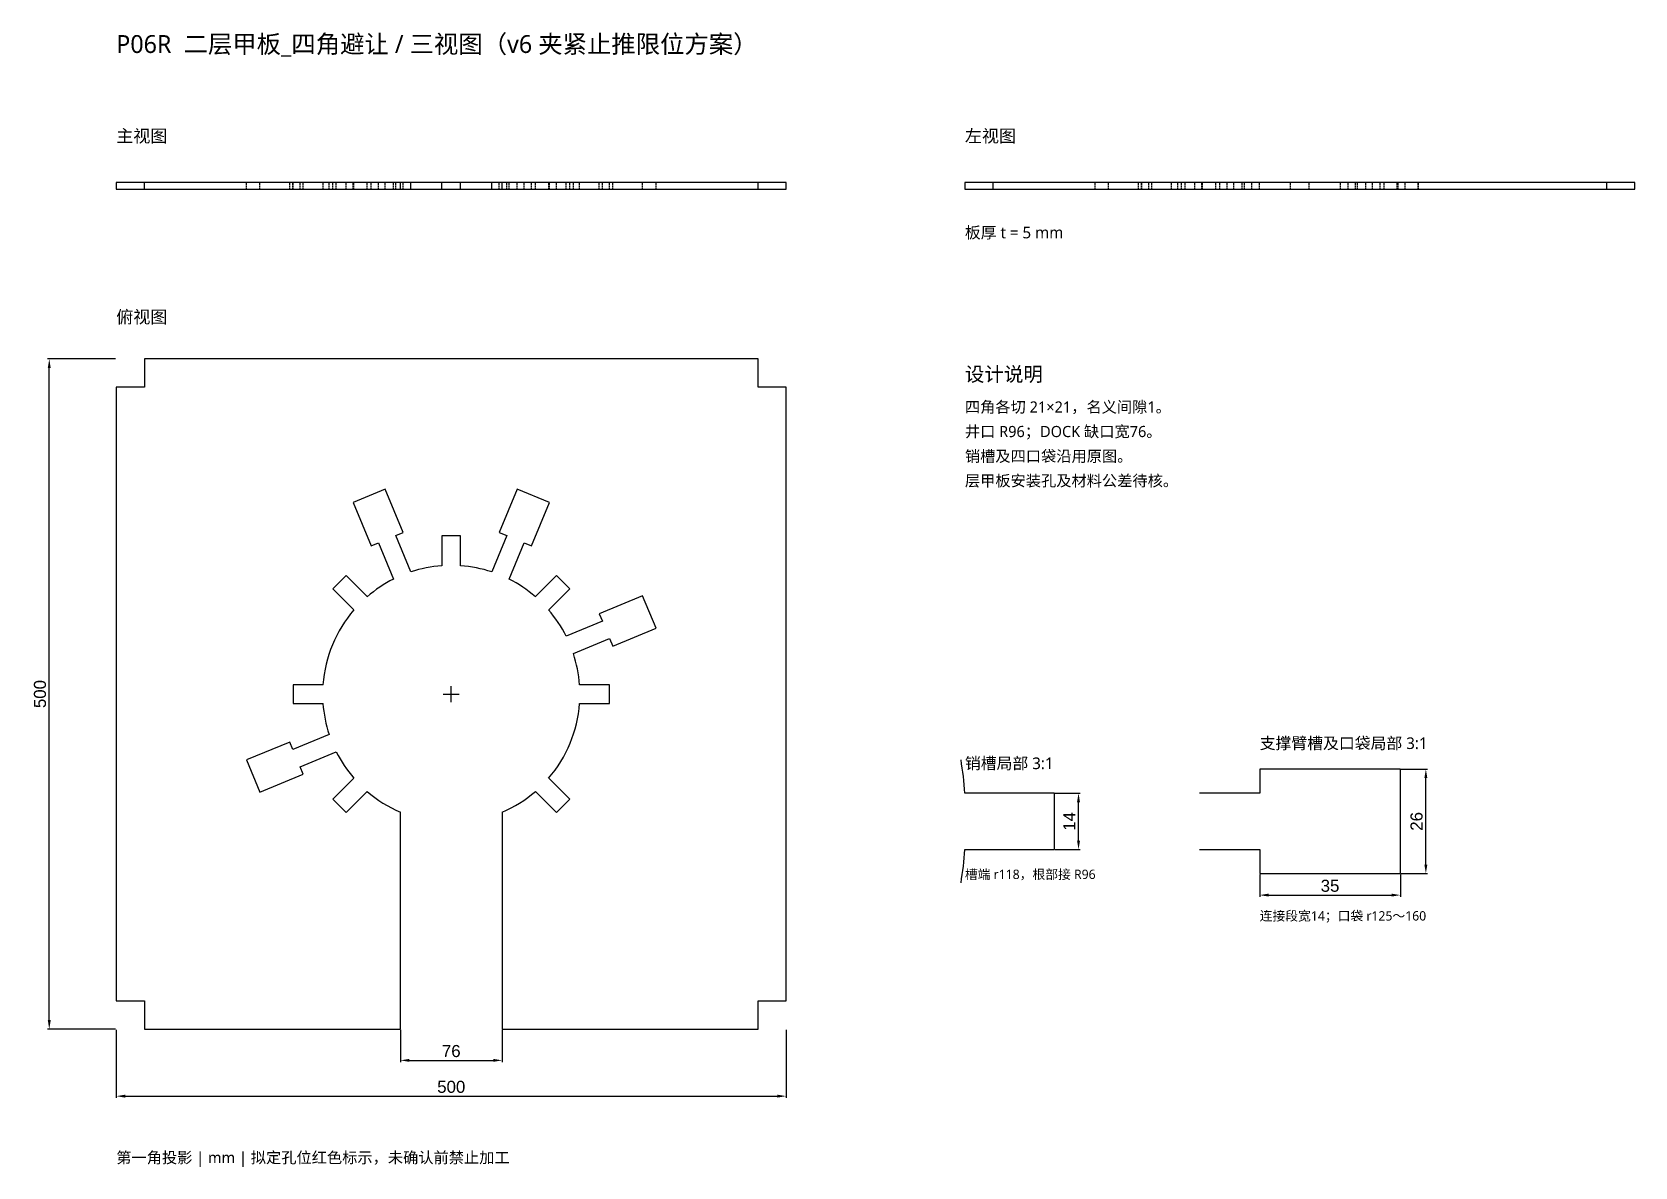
# Model space of a CAD drawing. Header units: millimetres. Extents: x 87 to 1283, y 47 to 894.
import ezdxf

# ---------------------------------------------------------------- set-up
doc = ezdxf.new("R2010")
doc.units = ezdxf.units.MM
doc.linetypes.add('HIDDEN2', pattern=[4.7625, 3.175, -1.5875])
for name, color, linetype in [('CENTER', 4, 'Continuous'), ('DETAIL', 7, 'Continuous'), ('DIMENSIONS', 3, 'Continuous'), ('HIDDEN', 8, 'HIDDEN2'), ('NOTES', 7, 'Continuous'), ('OUTLINE', 7, 'Continuous')]:
    doc.layers.add(name, color=color, linetype=linetype)
doc.styles.add('CN_NOTES', font='Microsoft YaHei.ttf')
doc.styles.get("Standard").update_dxf_attribs({"font": 'arial.ttf'})
doc.dimstyles.new('ISO-25', dxfattribs={"dimtxt": 2.5, "dimasz": 2.5, "dimexe": 1.25, "dimexo": 0.625, "dimtad": 1, "dimtxsty": 'Standard', "dimcen": 2.5, "dimadec": 0, "dimazin": 0, "dimtfac": 1, "dimtmove": 0, "dimatfit": 3, "dimfxl": 1, "dimarcsym": 0})

# ---------------------------------------------------------------- blocks, each defined once
blk = doc.blocks.new('*D1')
at = {"layer": 'Defpoints', "color": 0, "transparency": 16777216}
for p in [(150, 150), (650, 150), (650, 100)]:
    blk.add_point(p, dxfattribs=at)
at = {"layer": 'DIMENSIONS', "color": 0, "lineweight": -2, "transparency": 16777216}
for p, q in [((150, 149.4), (150, 98.8)), ((650, 149.4), (650, 98.8)), ((156.7, 100), (643.3, 100))]:
    blk.add_line(p, q, dxfattribs=at)
at = {"layer": 'DIMENSIONS', "color": 0, "transparency": 16777216}
for points in [[(156.7, 101.1), (156.7, 98.9), (150, 100)], [(643.3, 101.1), (643.3, 98.9), (650, 100)]]:
    blk.add_solid(points, dxfattribs=at)
at = {"layer": 'DIMENSIONS', "color": 0, "transparency": 16777216, "insert": (400, 106.9), "char_height": 9, "attachment_point": 5}
blk.add_mtext('500', dxfattribs=at)
blk = doc.blocks.new('*D2')
at = {"layer": 'Defpoints', "color": 0, "transparency": 16777216}
for p in [(100, 650), (150, 650), (150, 150)]:
    blk.add_point(p, dxfattribs=at)
at = {"layer": 'DIMENSIONS', "color": 0, "lineweight": -2, "transparency": 16777216}
for p, q in [((149.4, 650), (98.8, 650)), ((100, 156.7), (100, 643.3)), ((149.4, 150), (98.8, 150))]:
    blk.add_line(p, q, dxfattribs=at)
at = {"layer": 'DIMENSIONS', "color": 0, "transparency": 16777216}
for points in [[(98.9, 643.3), (101.1, 643.3), (100, 650)], [(98.9, 156.7), (101.1, 156.7), (100, 150)]]:
    blk.add_solid(points, dxfattribs=at)
at = {"layer": 'DIMENSIONS', "color": 0, "transparency": 16777216, "insert": (93.1, 400), "char_height": 9, "attachment_point": 5, "rotation": 90}
blk.add_mtext('500', dxfattribs=at)
blk = doc.blocks.new('*D3')
at = {"layer": 'Defpoints', "color": 0, "transparency": 16777216}
for p in [(850.1, 326), (868.1, 326), (850.1, 284)]:
    blk.add_point(p, dxfattribs=at)
at = {"layer": 'DIMENSIONS', "color": 0, "lineweight": -2, "transparency": 16777216}
for p, q in [((850.7, 326), (869.3, 326)), ((868.1, 290.7), (868.1, 319.3)), ((850.7, 284), (869.3, 284))]:
    blk.add_line(p, q, dxfattribs=at)
at = {"layer": 'DIMENSIONS', "color": 0, "transparency": 16777216}
for points in [[(867, 319.3), (869.2, 319.3), (868.1, 326)], [(867, 290.7), (869.2, 290.7), (868.1, 284)]]:
    blk.add_solid(points, dxfattribs=at)
at = {"layer": 'DIMENSIONS', "color": 0, "transparency": 16777216, "insert": (861.2, 305), "char_height": 9, "attachment_point": 5, "rotation": 90}
blk.add_mtext('14', dxfattribs=at)
blk = doc.blocks.new('*D4')
at = {"layer": 'Defpoints', "color": 0, "transparency": 16777216}
for p in [(1108.3, 344), (1127.3, 344), (1108.3, 266)]:
    blk.add_point(p, dxfattribs=at)
at = {"layer": 'DIMENSIONS', "color": 0, "lineweight": -2, "transparency": 16777216}
for p, q in [((1109, 344), (1128.6, 344)), ((1127.3, 272.7), (1127.3, 337.3)), ((1109, 266), (1128.6, 266))]:
    blk.add_line(p, q, dxfattribs=at)
at = {"layer": 'DIMENSIONS', "color": 0, "transparency": 16777216}
for points in [[(1126.2, 337.3), (1128.4, 337.3), (1127.3, 344)], [(1126.2, 272.7), (1128.4, 272.7), (1127.3, 266)]]:
    blk.add_solid(points, dxfattribs=at)
at = {"layer": 'DIMENSIONS', "color": 0, "transparency": 16777216, "insert": (1120.4, 305), "char_height": 9, "attachment_point": 5, "rotation": 90}
blk.add_mtext('26', dxfattribs=at)
blk = doc.blocks.new('*D5')
at = {"layer": 'Defpoints', "color": 0, "transparency": 16777216}
for p in [(1003.3, 266), (1108.3, 266), (1108.3, 250)]:
    blk.add_point(p, dxfattribs=at)
at = {"layer": 'DIMENSIONS', "color": 0, "lineweight": -2, "transparency": 16777216}
for p, q in [((1003.3, 265.4), (1003.3, 248.8)), ((1108.3, 265.4), (1108.3, 248.8)), ((1010, 250), (1101.7, 250))]:
    blk.add_line(p, q, dxfattribs=at)
at = {"layer": 'DIMENSIONS', "color": 0, "transparency": 16777216}
for points in [[(1010, 251.1), (1010, 248.9), (1003.3, 250)], [(1101.7, 251.1), (1101.7, 248.9), (1108.3, 250)]]:
    blk.add_solid(points, dxfattribs=at)
at = {"layer": 'DIMENSIONS', "color": 0, "transparency": 16777216, "insert": (1055.8, 256.9), "char_height": 9, "attachment_point": 5}
blk.add_mtext('35', dxfattribs=at)
blk = doc.blocks.new('*D6')
at = {"layer": 'Defpoints', "color": 0, "transparency": 16777216}
for p in [(362, 150), (438, 150), (438, 126.7)]:
    blk.add_point(p, dxfattribs=at)
at = {"layer": 'DIMENSIONS', "color": 0, "lineweight": -2, "transparency": 16777216}
for p, q in [((362, 149.4), (362, 125.4)), ((438, 149.4), (438, 125.4)), ((368.7, 126.7), (431.3, 126.7))]:
    blk.add_line(p, q, dxfattribs=at)
at = {"layer": 'DIMENSIONS', "color": 0, "transparency": 16777216}
for points in [[(368.7, 127.8), (368.7, 125.6), (362, 126.7)], [(431.3, 127.8), (431.3, 125.6), (438, 126.7)]]:
    blk.add_solid(points, dxfattribs=at)
at = {"layer": 'DIMENSIONS', "color": 0, "transparency": 16777216, "insert": (400, 133.6), "char_height": 9, "attachment_point": 5}
blk.add_mtext('76', dxfattribs=at)

msp = doc.modelspace()

# ---------------------------------------------------------------- linework, layer by layer
at = {"layer": 'CENTER'}
for p, q in [((394, 400), (406, 400)), ((400, 394), (400, 406))]:
    msp.add_line(p, q, dxfattribs=at)
at = {"layer": 'DETAIL'}
for p, q in [((1108.3, 344), (1003.3, 344)), ((1003.3, 344), (1003.3, 326)), ((1108.3, 266), (1108.3, 344)), ((850.1, 326), (783.3, 326)), ((850.1, 284), (850.1, 326)), ((1003.3, 326), (958.3, 326)), ((783.3, 284), (850.1, 284)), ((958.3, 284), (1003.3, 284)), ((1003.3, 284), (1003.3, 266)), ((1003.3, 266), (1108.3, 266))]:
    msp.add_line(p, q, dxfattribs=at)
for start, end in [(4.1815, 9.1815), (350.8185, 355.8185)]:
    msp.add_arc((496.1, 305), 288, start, end, dxfattribs=at)
at = {"layer": 'HIDDEN', "ltscale": 0.35}
for p, q in [((247.2, 776.7), (247.2, 781.7)), ((257.2, 776.7), (257.2, 781.7)), ((279.5, 776.7), (279.5, 781.7)), ((281.8, 776.7), (281.8, 781.7)), ((282, 776.7), (282, 781.7)), ((287.2, 776.7), (287.2, 781.7)), ((289.5, 776.7), (289.5, 781.7)), ((304.3, 776.7), (304.3, 781.7)), ((308.9, 776.7), (308.9, 781.7)), ((311.6, 776.7), (311.6, 781.7)), ((314.2, 776.7), (314.2, 781.7)), ((321.5, 776.7), (321.5, 781.7)), ((326.8, 776.7), (326.8, 781.7)), ((327.3, 776.7), (327.3, 781.7)), ((337.2, 776.7), (337.2, 781.7)), ((340.2, 776.7), (340.2, 781.7)), ((345.7, 776.7), (345.7, 781.7)), ((350.8, 776.7), (350.8, 781.7)), ((356.9, 776.7), (356.9, 781.7)), ((358.6, 776.7), (358.6, 781.7)), ((364.2, 776.7), (364.2, 781.7)), ((435.8, 776.7), (435.8, 781.7)), ((441.4, 776.7), (441.4, 781.7)), ((443.1, 776.7), (443.1, 781.7)), ((449.2, 776.7), (449.2, 781.7)), ((454.3, 776.7), (454.3, 781.7)), ((459.8, 776.7), (459.8, 781.7)), ((462.8, 776.7), (462.8, 781.7)), ((472.7, 776.7), (472.7, 781.7)), ((473.2, 776.7), (473.2, 781.7)), ((478.5, 776.7), (478.5, 781.7)), ((485.8, 776.7), (485.8, 781.7)), ((488.4, 776.7), (488.4, 781.7)), ((491.1, 776.7), (491.1, 781.7)), ((495.7, 776.7), (495.7, 781.7)), ((510.5, 776.7), (510.5, 781.7)), ((512.8, 776.7), (512.8, 781.7)), ((518, 776.7), (518, 781.7)), ((518.2, 776.7), (518.2, 781.7)), ((520.5, 776.7), (520.5, 781.7)), ((542.8, 776.7), (542.8, 781.7)), ((552.8, 776.7), (552.8, 781.7)), ((880.5, 776.7), (880.5, 781.7)), ((890.5, 776.7), (890.5, 781.7)), ((912.9, 776.7), (912.9, 781.7)), ((915.2, 776.7), (915.2, 781.7)), ((915.3, 776.7), (915.3, 781.7)), ((920.5, 776.7), (920.5, 781.7)), ((922.8, 776.7), (922.8, 781.7)), ((937.6, 776.7), (937.6, 781.7)), ((942.2, 776.7), (942.2, 781.7)), ((944.9, 776.7), (944.9, 781.7)), ((947.6, 776.7), (947.6, 781.7)), ((954.8, 776.7), (954.8, 781.7)), ((960.1, 776.7), (960.1, 781.7)), ((960.7, 776.7), (960.7, 781.7)), ((970.6, 776.7), (970.6, 781.7)), ((973.5, 776.7), (973.5, 781.7)), ((979, 776.7), (979, 781.7)), ((984.1, 776.7), (984.1, 781.7)), ((990.2, 776.7), (990.2, 781.7)), ((992, 776.7), (992, 781.7)), ((997.5, 776.7), (997.5, 781.7)), ((1003.2, 776.7), (1003.2, 781.7)), ((1026.3, 776.7), (1026.3, 781.7)), ((1040.3, 776.7), (1040.3, 781.7)), ((1063.5, 776.7), (1063.5, 781.7)), ((1069.2, 776.7), (1069.2, 781.7)), ((1074.7, 776.7), (1074.7, 781.7)), ((1076.4, 776.7), (1076.4, 781.7)), ((1082.6, 776.7), (1082.6, 781.7)), ((1087.6, 776.7), (1087.6, 781.7)), ((1093.2, 776.7), (1093.2, 781.7)), ((1096.1, 776.7), (1096.1, 781.7)), ((1106, 776.7), (1106, 781.7)), ((1106.6, 776.7), (1106.6, 781.7)), ((1111.8, 776.7), (1111.8, 781.7)), ((1121.5, 776.7), (1121.5, 781.7)), ((1121.7, 776.7), (1121.7, 781.7))]:
    msp.add_line(p, q, dxfattribs=at)
at = {"layer": 'OUTLINE'}
for p, q in [((650, 781.7), (150, 781.7)), ((150, 781.7), (150, 776.7)), ((171, 776.7), (171, 781.7)), ((362, 776.7), (362, 781.7)), ((369.8, 776.7), (369.8, 781.7)), ((393, 776.7), (393, 781.7)), ((407, 776.7), (407, 781.7)), ((430.2, 776.7), (430.2, 781.7)), ((438, 776.7), (438, 781.7)), ((629, 776.7), (629, 781.7)), ((650, 776.7), (650, 781.7)), ((1283.3, 781.7), (783.3, 781.7)), ((783.3, 781.7), (783.3, 776.7)), ((804.3, 776.7), (804.3, 781.7)), ((1262.3, 776.7), (1262.3, 781.7)), ((1283.3, 776.7), (1283.3, 781.7)), ((150, 776.7), (650, 776.7)), ((783.3, 776.7), (1283.3, 776.7)), ((629, 650), (171, 650)), ((171, 650), (171, 629)), ((629, 629), (629, 650)), ((171, 629), (150, 629)), ((150, 629), (150, 171)), ((650, 629), (629, 629)), ((650, 171), (650, 629)), ((350.8, 552.8), (326.8, 542.8)), ((364.2, 520.5), (350.8, 552.8)), ((449.2, 552.8), (435.8, 520.5)), ((473.2, 542.8), (449.2, 552.8)), ((326.8, 542.8), (340.2, 510.5)), ((459.8, 510.5), (473.2, 542.8)), ((358.6, 518.2), (364.2, 520.5)), ((369.8, 491.1), (358.6, 518.2)), ((407, 518), (393, 518)), ((393, 518), (393, 495.7)), ((407, 495.7), (407, 518)), ((441.4, 518.2), (430.2, 491.1)), ((435.8, 520.5), (441.4, 518.2)), ((340.2, 510.5), (345.7, 512.8)), ((345.7, 512.8), (356.9, 485.8)), ((443.1, 485.8), (454.3, 512.8)), ((454.3, 512.8), (459.8, 510.5)), ((321.5, 488.4), (311.6, 478.5)), ((311.6, 478.5), (327.3, 462.8)), ((337.2, 472.7), (321.5, 488.4)), ((478.5, 488.4), (462.8, 472.7)), ((472.7, 462.8), (488.4, 478.5)), ((488.4, 478.5), (478.5, 488.4)), ((542.8, 473.2), (510.5, 459.8)), ((552.8, 449.2), (542.8, 473.2)), ((510.5, 459.8), (512.8, 454.3)), ((512.8, 454.3), (485.8, 443.1)), ((520.5, 435.8), (552.8, 449.2)), ((491.1, 430.2), (518.2, 441.4)), ((518.2, 441.4), (520.5, 435.8)), ((304.3, 407), (282, 407)), ((282, 407), (282, 393)), ((518, 407), (495.7, 407)), ((518, 393), (518, 407)), ((282, 393), (304.3, 393)), ((495.7, 393), (518, 393)), ((279.5, 364.2), (247.2, 350.8)), ((281.8, 358.6), (279.5, 364.2)), ((308.9, 369.8), (281.8, 358.6)), ((247.2, 350.8), (257.2, 326.8)), ((287.2, 345.7), (314.2, 356.9)), ((257.2, 326.8), (289.5, 340.2)), ((289.5, 340.2), (287.2, 345.7)), ((327.3, 337.2), (311.6, 321.5)), ((488.4, 321.5), (472.7, 337.2)), ((321.5, 311.6), (337.2, 327.3)), ((462.8, 327.3), (478.5, 311.6)), ((311.6, 321.5), (321.5, 311.6)), ((362, 150), (362, 311.8)), ((438, 311.8), (438, 150)), ((478.5, 311.6), (488.4, 321.5)), ((150, 171), (171, 171)), ((171, 171), (171, 150)), ((629, 150), (629, 171)), ((629, 171), (650, 171)), ((171, 150), (362, 150)), ((438, 150), (629, 150))]:
    msp.add_line(p, q, dxfattribs=at)
for start, end in [(94.1815, 108.3185), (71.6815, 85.8185), (116.6815, 130.8185), (49.1815, 63.3185), (139.1815, 175.8185), (26.6815, 40.8185), (4.1815, 18.3185), (184.1815, 198.3185), (319.1815, 355.8185), (206.6815, 220.8185), (229.1815, 246.682), (293.318, 310.8185)]:
    msp.add_arc((400, 400), 96, start, end, dxfattribs=at)

# ---------------------------------------------------------------- texts
at = {"layer": 'NOTES', "style": 'CN_NOTES'}
for s, height, p in [('P06R  二层甲板_四角避让 / 三视图（v6 夹紧止推限位方案）', 13.333, (150, 878.3)), ('主视图', 9.33, (150, 811.7)), ('左视图', 9.33, (783.3, 811.7)), ('板厚 t = 5 mm', 8.667, (783.3, 740)), ('俯视图', 9.33, (150, 676.7)), ('设计说明', 10.67, (783.3, 633.3)), ('四角各切 21×21，名义间隙1。', 8.333, (783.3, 610)), ('井口 R96；DOCK 缺口宽76。', 8.333, (783.3, 591.7)), ('销槽及四口袋沿用原图。', 8.333, (783.3, 573.3)), ('层甲板安装孔及材料公差待核。', 8.333, (783.3, 555)), ('支撑臂槽及口袋局部 3:1', 8.667, (1003.3, 359)), ('销槽局部 3:1', 8.67, (783.3, 344)), ('槽端 r118，根部接 R96', 7, (783.3, 262)), ('连接段宽14；口袋 r125～160', 7, (1003.3, 231)), ('第一角投影 | mm | 拟定孔位红色标示，未确认前禁止加工', 8.333, (150, 50))]:
    msp.add_text(s, height=height, dxfattribs=at).set_placement(p)

# ---------------------------------------------------------------- dimensions: what is measured, and where the dimension line sits
at = {"layer": 'DIMENSIONS'}
for base, p1, p2, override, picture, middle in [((100, 650), (150, 150), (150, 650), {"dimtxt": 9, "dimasz": 6.666667, "dimgap": 2.333333, "dimdec": 0, "dimlfac": 1}, '*D2', (93.1, 400)), ((1127.3, 344), (1108.3, 266), (1108.3, 344), {"dimtxt": 9, "dimasz": 6.666667, "dimgap": 2.333333, "dimdec": 0, "dimlfac": 0.333333}, '*D4', (1120.4, 305)), ((868.1, 326), (850.1, 284), (850.1, 326), {"dimtxt": 9, "dimasz": 6.666667, "dimgap": 2.333333, "dimdec": 0, "dimlfac": 0.333333}, '*D3', (861.2, 305))]:
    dim = msp.add_linear_dim(base=base, p1=p1, p2=p2, angle=90, dimstyle='ISO-25', override=override, dxfattribs=at)
    dim.commit()
    dim.dimension.update_dxf_attribs({"geometry": picture, "text_midpoint": middle})
for base, p1, p2, override, picture, middle in [((1108.3, 250), (1003.3, 266), (1108.3, 266), {"dimtxt": 9, "dimasz": 6.666667, "dimgap": 2.333333, "dimdec": 0, "dimlfac": 0.333333}, '*D5', (1055.8, 256.9)), ((650, 100), (150, 150), (650, 150), {"dimtxt": 9, "dimasz": 6.666667, "dimgap": 2.333333, "dimdec": 0, "dimlfac": 1}, '*D1', (400, 106.9)), ((438, 126.7), (362, 150), (438, 150), {"dimtxt": 9, "dimasz": 6.666667, "dimgap": 2.333333, "dimdec": 0, "dimlfac": 1}, '*D6', (400, 133.6))]:
    dim = msp.add_linear_dim(base=base, p1=p1, p2=p2, dimstyle='ISO-25', override=override, dxfattribs=at)
    dim.commit()
    dim.dimension.update_dxf_attribs({"geometry": picture, "text_midpoint": middle})

doc.saveas('drawing.dxf')
